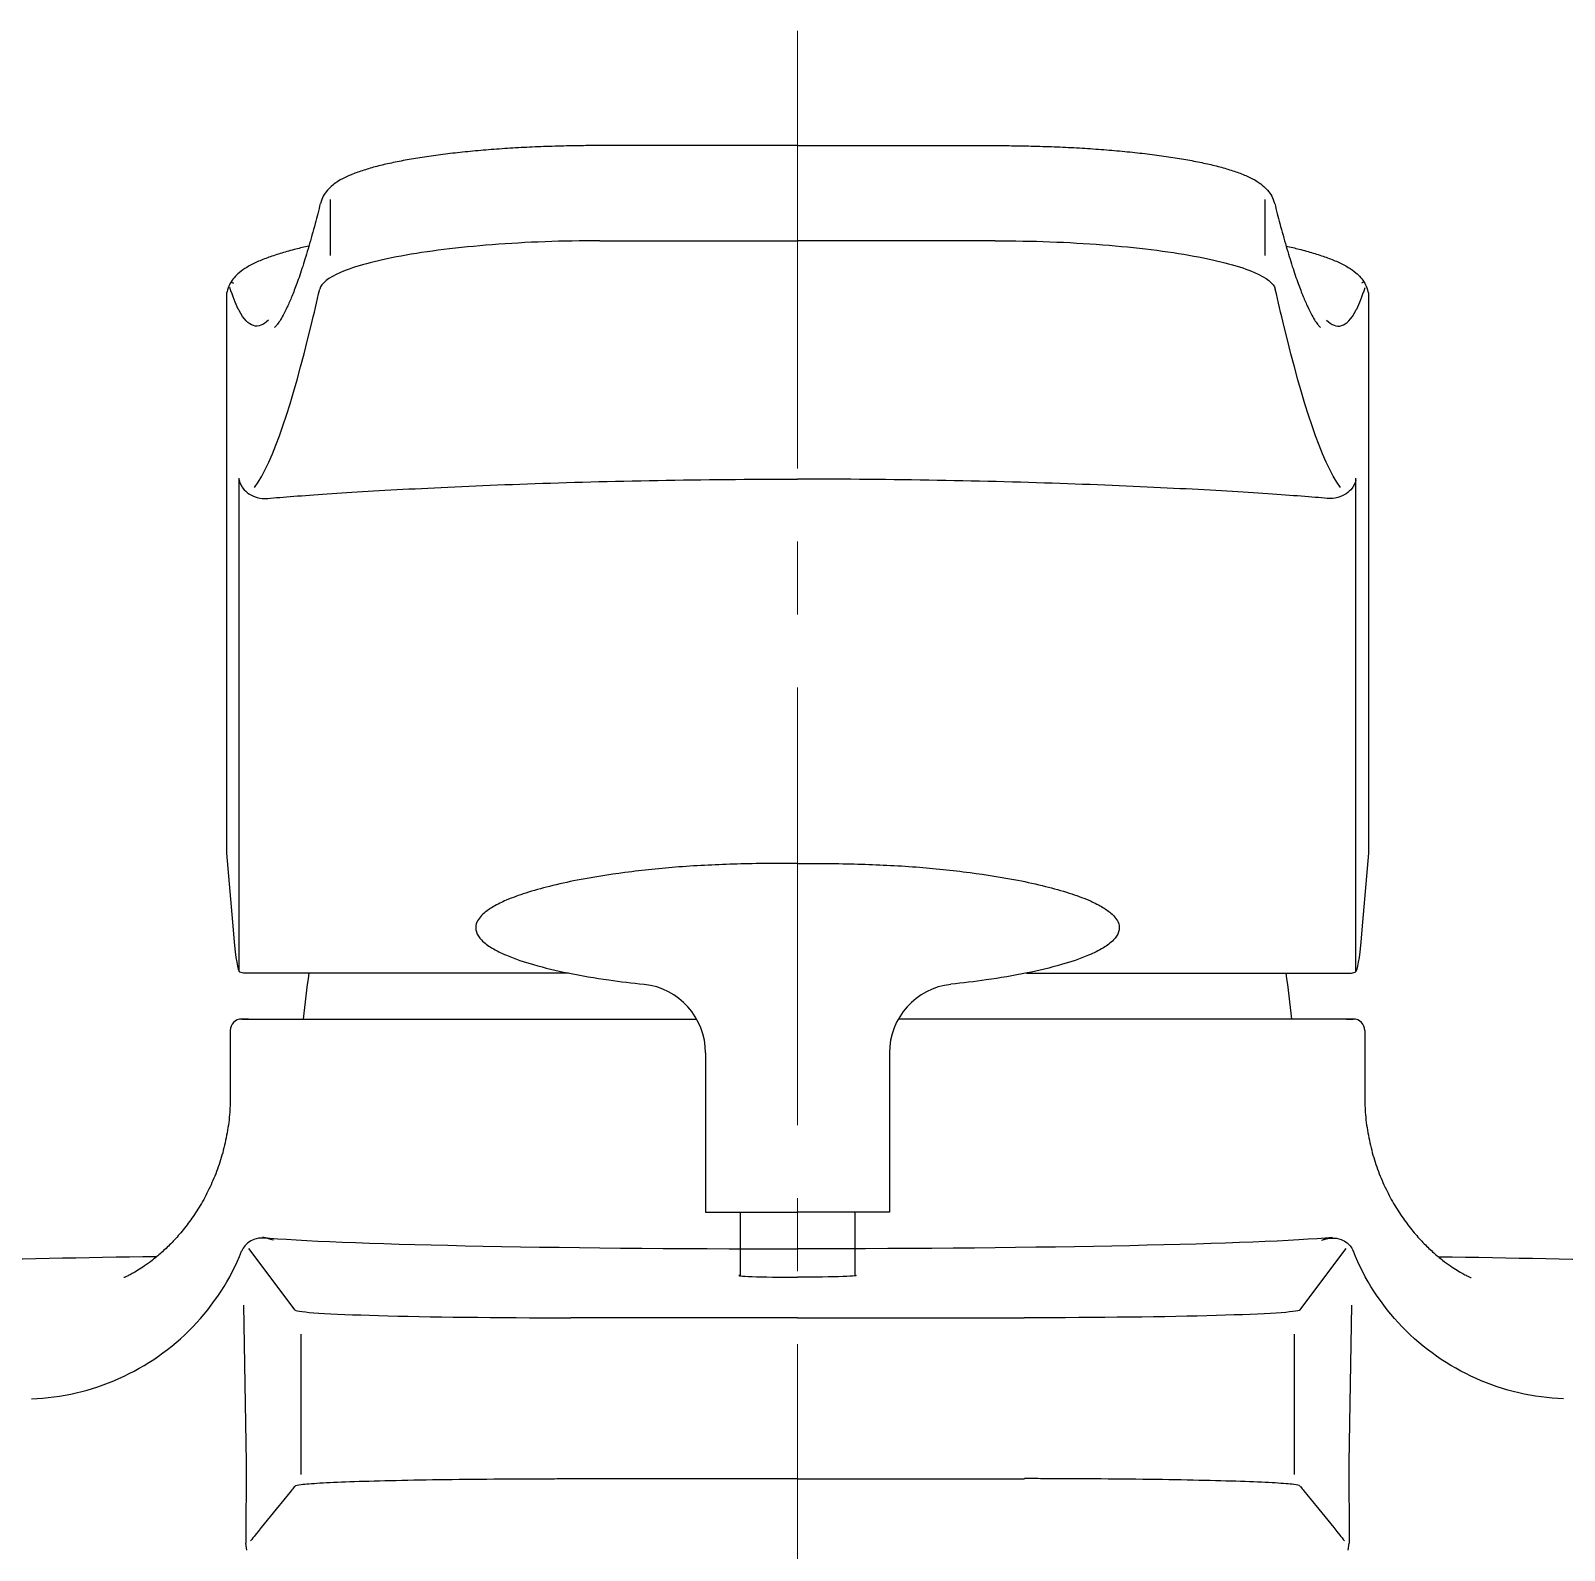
# Model space of a CAD drawing. Extents: x 0 to 1128, y 0 to 827.
# Drawn here: x 249.9 to 316.6, y 225 to 291.1 of the extents above; entities that cross this region are included whole.
import ezdxf

# ---------------------------------------------------------------- set-up
doc = ezdxf.new("R2010")
doc.units = 0
doc.header["$LTSCALE"] = 2
doc.header["$MEASUREMENT"] = 0
doc.linetypes.add('CENTER2', pattern=[28.575, 19.05, -3.175, 3.175, -3.175])
doc.layers.add('1', color=7, linetype='CONTINUOUS')
doc.layers.add('Cneter', color=1, linetype='CENTER2', lineweight=13)

msp = doc.modelspace()

# ---------------------------------------------------------------- linework, layer by layer
at = {"layer": '1'}
for p, q in [((283.272, 286.08), (274.673, 286.08)), ((283.272, 286.08), (291.872, 286.08)), ((262.939, 283.728), (262.939, 281.294)), ((303.606, 283.728), (303.606, 281.294)), ((274.673, 281.939), (283.272, 281.939)), ((291.872, 281.939), (283.272, 281.939)), ((258.427, 279.458), (258.427, 255.51)), ((308.118, 279.458), (308.118, 255.51)), ((258.979, 250.147), (258.979, 271.284)), ((307.566, 250.147), (307.566, 271.284)), ((258.436, 255.288), (258.716, 251.949)), ((308.109, 255.288), (307.829, 251.949)), ((258.596, 247.575), (258.596, 244.757)), ((259.098, 248.075), (259.096, 248.075)), ((259.098, 248.075), (259.401, 248.075)), ((259.389, 248.075), (259.098, 248.075)), ((259.401, 248.075), (278.886, 248.075)), ((307.144, 248.075), (287.659, 248.075)), ((307.447, 248.075), (307.144, 248.075)), ((307.156, 248.075), (307.447, 248.075)), ((307.447, 248.075), (307.449, 248.075)), ((307.949, 247.575), (307.949, 244.757)), ((279.272, 246.6), (279.272, 239.675)), ((287.272, 246.6), (287.272, 239.675)), ((279.272, 239.675), (283.272, 239.675)), ((280.772, 239.675), (280.772, 236.901)), ((287.272, 239.675), (283.272, 239.675)), ((285.772, 239.675), (285.772, 236.901)), ((261.418, 235.413), (259.408, 238.09)), ((305.127, 235.413), (307.137, 238.09)), ((259.176, 235.629), (259.28, 228.781)), ((307.369, 235.629), (307.265, 228.781)), ((283.272, 235.075), (273.414, 235.075)), ((283.272, 235.075), (293.131, 235.075)), ((261.672, 234.356), (261.672, 228.255)), ((304.873, 234.356), (304.873, 228.255)), ((259.28, 228.781), (259.265, 225.271)), ((307.265, 228.781), (307.28, 225.271)), ((259.313, 224.957), (259.265, 225.271)), ((307.232, 224.957), (307.28, 225.271))]:
    msp.add_line(p, q, dxfattribs=at)
for centre, radius, start, end in [((311.522, 243.075), 50, 171.94672, 174.26105), ((276.272, 246.6), 3, 0, 83.80706), ((290.272, 246.6), 3, 96.19294, 180), ((255.023, 243.075), 50, 5.73895, 8.05328), ((259.096, 247.575), 0.5, 90, 180), ((307.449, 247.575), 0.5, 0, 90)]:
    msp.add_arc(centre, radius, start, end, dxfattribs=at)
for centre, major_axis, ratio, start_param, end_param in [((270.627, 255.51), (12.2, 0), 0.466308, 3.141587, 3.180548), ((259.045, 270.075), (0, 20), 0.038975, 2.70526, 3.056674), ((283.272, 238.781), (24.377, 0), 0.028986, 3.443188, 4.712389), ((283.272, 236.915), (2.55, 0), 0.028986, 2.943279, 4.712389), ((273.414, 235.423), (12, 0), 0.028986, 3.168451, 4.712389)]:
    msp.add_ellipse(centre, major_axis=major_axis, ratio=ratio, start_param=start_param, end_param=end_param, dxfattribs=at)
at = {"layer": '1', "extrusion": (0, 0, -1)}
for centre, major_axis, ratio, start_param, end_param in [((295.918, 255.51), (-12.2, 0), 0.466308, 3.141587, 3.180548), ((307.5, 270.075), (0, 20), 0.038975, 2.70526, 3.056674), ((283.272, 238.781), (-24.377, 0), 0.028986, 3.443188, 4.712389), ((283.272, 236.915), (-2.55, 0), 0.028986, 2.943279, 4.712389), ((293.131, 235.423), (-12, 0), 0.028986, 3.168451, 4.712389)]:
    msp.add_ellipse(centre, major_axis=major_axis, ratio=ratio, start_param=start_param, end_param=end_param, dxfattribs=at)
at = {"layer": '1'}
for points, knots in [([(274.673, 286.079), (274.402, 286.079), (273.793, 286.076), (272.849, 286.057), (271.855, 286.022), (270.884, 285.971), (269.942, 285.905), (269.029, 285.826), (268.155, 285.732), (267.327, 285.626), (266.553, 285.506), (265.841, 285.375), (265.19, 285.232), (264.597, 285.074), (264.059, 284.899), (263.589, 284.703), (263.217, 284.493), (262.932, 284.267), (262.724, 284.028), (262.579, 283.787), (262.533, 283.616), (262.52, 283.548)], [0, 0, 0, 0, 0.045328, 0.102323, 0.159238, 0.215627, 0.272378, 0.329622, 0.387274, 0.445238, 0.503442, 0.561801, 0.620262, 0.680243, 0.742023, 0.806462, 0.867587, 0.910976, 0.947444, 0.980343, 1, 1, 1, 1]), ([(291.872, 286.079), (292.143, 286.079), (292.752, 286.076), (293.696, 286.057), (294.69, 286.022), (295.661, 285.971), (296.603, 285.905), (297.516, 285.826), (298.39, 285.732), (299.218, 285.626), (299.992, 285.506), (300.704, 285.375), (301.355, 285.232), (301.948, 285.074), (302.486, 284.899), (302.956, 284.703), (303.328, 284.493), (303.613, 284.267), (303.821, 284.028), (303.966, 283.787), (304.012, 283.616), (304.025, 283.548)], [0, 0, 0, 0, 0.045328, 0.102323, 0.159238, 0.215627, 0.272378, 0.329622, 0.387274, 0.445238, 0.503442, 0.561801, 0.620262, 0.680243, 0.742023, 0.806462, 0.867587, 0.910976, 0.947444, 0.980343, 1, 1, 1, 1]), ([(262.511, 283.56), (262.437, 283.259), (262.27, 282.606), (262.014, 281.69), (261.748, 280.818), (261.501, 280.096), (261.277, 279.511), (261.078, 279.053), (260.9, 278.697), (260.745, 278.438), (260.624, 278.27), (260.543, 278.184), (260.523, 278.169), (260.523, 278.169)], [0, 0, 0, 0, 0.095717, 0.215574, 0.331494, 0.443567, 0.540177, 0.631751, 0.718128, 0.799065, 0.874412, 0.942803, 1, 1, 1, 1]), ([(304.034, 283.56), (304.108, 283.259), (304.275, 282.606), (304.531, 281.69), (304.797, 280.818), (305.044, 280.096), (305.268, 279.511), (305.467, 279.053), (305.645, 278.697), (305.8, 278.438), (305.921, 278.27), (306.002, 278.184), (306.022, 278.169), (306.022, 278.169)], [0, 0, 0, 0, 0.095717, 0.215574, 0.331494, 0.443567, 0.540177, 0.631751, 0.718128, 0.799065, 0.874412, 0.942803, 1, 1, 1, 1]), ([(262.01, 281.707), (261.817, 281.664), (261.403, 281.565), (260.818, 281.403), (260.257, 281.219), (259.751, 281.017), (259.333, 280.804), (259.009, 280.581), (258.771, 280.353), (258.591, 280.107), (258.473, 279.821), (258.417, 279.592), (258.431, 279.472), (258.432, 279.458)], [0, 0, 0, 0, 0.099387, 0.220614, 0.344845, 0.473099, 0.608015, 0.717886, 0.797681, 0.867095, 0.930761, 0.991979, 1, 1, 1, 1]), ([(274.673, 281.939), (273.077, 281.939), (271.472, 281.879), (268.513, 281.65), (267.166, 281.483), (264.894, 281.066), (264.005, 280.823), (262.857, 280.328), (262.549, 280.082), (262.485, 279.839)], [0, 0, 0, 0, 0.256254, 0.256254, 0.513591, 0.513591, 0.770928, 0.770928, 1, 1, 1, 1]), ([(291.872, 281.939), (293.468, 281.939), (295.073, 281.879), (298.032, 281.65), (299.379, 281.483), (301.651, 281.066), (302.54, 280.823), (303.688, 280.328), (303.996, 280.082), (304.06, 279.839)], [0, 0, 0, 0, 0.256254, 0.256254, 0.513591, 0.513591, 0.770928, 0.770928, 1, 1, 1, 1]), ([(304.534, 281.707), (304.728, 281.664), (305.141, 281.565), (305.727, 281.403), (306.288, 281.219), (306.794, 281.017), (307.212, 280.804), (307.536, 280.581), (307.774, 280.353), (307.954, 280.107), (308.072, 279.821), (308.128, 279.592), (308.114, 279.472), (308.112, 279.458)], [0, 0, 0, 0, 0.099387, 0.220614, 0.344845, 0.473099, 0.608015, 0.717886, 0.797681, 0.867095, 0.930761, 0.991979, 1, 1, 1, 1]), ([(259.653, 271.196), (260.479, 272.345), (261.297, 274.888), (262.237, 278.757), (262.361, 279.289), (262.485, 279.839)], [0, 0, 0, 0, 0.867686, 0.867686, 1, 1, 1, 1]), ([(306.892, 271.196), (306.066, 272.345), (305.248, 274.888), (304.308, 278.757), (304.184, 279.289), (304.06, 279.839)], [0, 0, 0, 0, 0.867686, 0.867686, 1, 1, 1, 1]), ([(260.258, 278.486), (260.039, 278.269), (259.819, 278.18), (259.392, 278.311), (259.184, 278.517), (258.966, 278.929), (258.956, 278.948), (258.946, 278.969)], [0, 0, 0, 0, 0.500555, 0.500555, 0.976681, 0.976681, 1, 1, 1, 1]), ([(306.287, 278.486), (306.506, 278.269), (306.726, 278.18), (307.153, 278.311), (307.361, 278.517), (307.579, 278.929), (307.589, 278.948), (307.599, 278.969)], [0, 0, 0, 0, 0.500555, 0.500555, 0.976681, 0.976681, 1, 1, 1, 1]), ([(258.979, 271.284), (258.979, 271.315), (258.979, 271.345), (258.979, 271.391), (258.979, 271.406), (258.98, 271.436), (258.98, 271.451), (258.98, 271.48), (258.98, 271.494), (258.981, 271.515), (258.981, 271.521), (258.981, 271.535), (258.981, 271.541), (258.982, 271.553), (258.982, 271.559), (258.982, 271.571), (258.983, 271.576), (258.983, 271.586), (258.983, 271.591), (258.984, 271.596), (258.984, 271.597), (258.984, 271.598), (258.984, 271.599), (258.984, 271.599), (258.984, 271.602), (258.984, 271.604), (258.984, 271.605)], [0, 0, 0, 0, 0.25, 0.25, 0.375, 0.375, 0.5, 0.5, 0.625, 0.625, 0.6875, 0.6875, 0.75, 0.75, 0.8125, 0.8125, 0.875, 0.875, 0.9375, 0.9375, 0.953125, 0.953125, 0.960937, 0.960937, 0.96875, 1, 1, 1, 1]), ([(260.229, 270.731), (260.87, 270.786), (261.731, 270.853), (263.904, 270.999), (265.179, 271.076), (268.1, 271.227), (269.761, 271.3), (273.29, 271.425), (275.206, 271.477), (279.175, 271.548), (281.199, 271.567), (283.268, 271.567), (283.27, 271.567), (283.272, 271.567)], [0, 0, 0, 0, 0.1982323, 0.1982323, 0.3972352, 0.3972352, 0.5962381, 0.5962381, 0.7952411, 0.7952411, 0.994244, 0.994244, 0.9944791, 0.9944791, 0.9944791, 0.9944791]), ([(306.316, 270.731), (305.675, 270.786), (304.814, 270.853), (302.641, 270.999), (301.366, 271.076), (298.445, 271.227), (296.784, 271.3), (293.255, 271.425), (291.339, 271.477), (287.37, 271.548), (285.346, 271.567), (283.277, 271.567), (283.275, 271.567), (283.272, 271.567)], [0, 0, 0, 0, 0.1982323, 0.1982323, 0.3972352, 0.3972352, 0.5962381, 0.5962381, 0.7952411, 0.7952411, 0.994244, 0.994244, 0.9944791, 0.9944791, 0.9944791, 0.9944791]), ([(307.566, 271.284), (307.566, 271.315), (307.566, 271.345), (307.566, 271.391), (307.566, 271.406), (307.565, 271.436), (307.565, 271.451), (307.565, 271.48), (307.565, 271.494), (307.564, 271.515), (307.564, 271.521), (307.564, 271.535), (307.564, 271.541), (307.563, 271.553), (307.563, 271.559), (307.563, 271.571), (307.562, 271.576), (307.562, 271.586), (307.562, 271.591), (307.561, 271.596), (307.561, 271.597), (307.561, 271.598), (307.561, 271.599), (307.561, 271.599), (307.561, 271.602), (307.561, 271.604), (307.561, 271.605)], [0, 0, 0, 0, 0.25, 0.25, 0.375, 0.375, 0.5, 0.5, 0.625, 0.625, 0.6875, 0.6875, 0.75, 0.75, 0.8125, 0.8125, 0.875, 0.875, 0.9375, 0.9375, 0.953125, 0.953125, 0.960937, 0.960937, 0.96875, 1, 1, 1, 1]), ([(258.982, 271.543), (258.984, 271.517), (258.988, 271.502), (258.997, 271.463), (259.003, 271.443), (259.021, 271.388), (259.034, 271.357), (259.077, 271.271), (259.109, 271.221), (259.217, 271.079), (259.305, 270.998), (259.618, 270.79), (259.891, 270.699), (260.229, 270.731)], [0, 0, 0, 0, 0.0195, 0.0195, 0.050923, 0.050923, 0.113769, 0.113769, 0.239461, 0.239461, 0.490844, 0.490844, 1, 1, 1, 1]), ([(307.563, 271.543), (307.561, 271.517), (307.557, 271.502), (307.548, 271.463), (307.542, 271.443), (307.524, 271.388), (307.511, 271.357), (307.468, 271.271), (307.436, 271.221), (307.328, 271.079), (307.24, 270.998), (306.927, 270.79), (306.654, 270.699), (306.316, 270.731)], [0, 0, 0, 0, 0.0195, 0.0195, 0.050923, 0.050923, 0.113769, 0.113769, 0.239461, 0.239461, 0.490844, 0.490844, 1, 1, 1, 1]), ([(283.272, 254.844), (282.397, 254.853), (280.677, 254.834), (278.172, 254.717), (275.848, 254.48), (273.968, 254.184), (272.53, 253.871), (271.498, 253.584), (270.683, 253.291), (270.072, 252.996), (269.607, 252.685), (269.267, 252.308), (269.268, 251.831), (269.541, 251.462), (270.002, 251.13), (270.763, 250.762), (271.877, 250.396), (273.366, 250.047), (274.975, 249.775), (276.083, 249.64), (276.597, 249.59)], [0, 0, 0, 0, 0.115567, 0.227172, 0.331128, 0.424004, 0.478269, 0.525541, 0.565288, 0.592669, 0.614658, 0.63975, 0.655262, 0.673486, 0.697965, 0.729979, 0.784695, 0.852481, 0.931861, 1, 1, 1, 1]), ([(283.272, 254.844), (284.148, 254.853), (285.868, 254.834), (288.373, 254.717), (290.697, 254.48), (292.577, 254.184), (294.015, 253.871), (295.047, 253.584), (295.862, 253.291), (296.473, 252.996), (296.938, 252.685), (297.278, 252.308), (297.277, 251.831), (297.004, 251.462), (296.543, 251.13), (295.782, 250.762), (294.668, 250.396), (293.179, 250.047), (291.57, 249.775), (290.462, 249.64), (289.948, 249.59)], [0, 0, 0, 0, 0.115567, 0.227172, 0.331128, 0.424004, 0.478269, 0.525541, 0.565288, 0.592669, 0.614658, 0.63975, 0.655262, 0.673486, 0.697965, 0.729979, 0.784695, 0.852481, 0.931861, 1, 1, 1, 1]), ([(258.592, 244.753), (258.596, 244.509), (258.581, 243.964), (258.472, 243.127), (258.279, 242.26), (258.011, 241.439), (257.682, 240.671), (257.302, 239.966), (256.885, 239.331), (256.45, 238.773), (256.015, 238.296), (255.596, 237.899), (255.208, 237.578), (254.863, 237.326), (254.566, 237.133), (254.322, 236.993), (254.137, 236.897), (254.015, 236.841), (253.973, 236.824), (253.97, 236.823), (253.97, 236.823)], [0, 0, 0, 0, 0.056144, 0.126202, 0.195005, 0.262523, 0.328661, 0.393241, 0.45598, 0.516525, 0.574542, 0.629889, 0.682746, 0.733638, 0.783335, 0.832735, 0.882683, 0.933832, 0.986974, 1, 1, 1, 1]), ([(307.953, 244.753), (307.949, 244.509), (307.964, 243.964), (308.073, 243.127), (308.266, 242.26), (308.533, 241.439), (308.863, 240.671), (309.243, 239.966), (309.659, 239.331), (310.095, 238.773), (310.53, 238.296), (310.949, 237.899), (311.336, 237.578), (311.682, 237.326), (311.979, 237.133), (312.223, 236.993), (312.408, 236.897), (312.53, 236.841), (312.571, 236.824), (312.575, 236.823), (312.575, 236.823)], [0, 0, 0, 0, 0.056144, 0.126202, 0.195005, 0.262523, 0.328661, 0.393241, 0.45598, 0.516525, 0.574542, 0.629889, 0.682746, 0.733638, 0.783335, 0.832735, 0.882683, 0.933832, 0.986974, 1, 1, 1, 1]), ([(260.474, 238.45), (260.174, 238.556), (259.9, 238.583), (259.538, 238.449), (259.453, 238.407), (259.319, 238.301), (259.273, 238.259), (259.183, 238.148), (259.136, 238.078), (259.099, 237.991)], [0, 0, 0, 0, 0.632283, 0.632283, 0.823044, 0.823044, 0.918424, 0.918424, 1, 1, 1, 1]), ([(260.474, 238.45), (260.401, 238.485), (260.331, 238.51), (260.169, 238.554), (260.08, 238.567), (259.995, 238.571)], [0, 0, 0, 0, 0.422075, 0.422075, 1, 1, 1, 1]), ([(306.071, 238.45), (306.371, 238.556), (306.645, 238.583), (307.007, 238.449), (307.091, 238.407), (307.226, 238.301), (307.272, 238.259), (307.362, 238.148), (307.408, 238.078), (307.446, 237.991)], [0, 0, 0, 0, 0.632283, 0.632283, 0.823044, 0.823044, 0.918424, 0.918424, 1, 1, 1, 1]), ([(306.071, 238.45), (306.144, 238.485), (306.214, 238.51), (306.376, 238.554), (306.465, 238.567), (306.55, 238.571)], [0, 0, 0, 0, 0.422075, 0.422075, 1, 1, 1, 1]), ([(255.37, 237.734), (252.267, 237.688), (244.908, 237.541), (233.293, 237.265), (220.524, 236.864), (207.755, 236.367), (198.266, 235.948), (193.035, 235.671), (192.059, 235.618)], [0, 0, 0, 0, 0.146958, 0.348554, 0.550209, 0.751929, 0.95372, 1, 1, 1, 1]), ([(249.945, 231.555), (250.593, 231.577), (251.259, 231.664), (252.532, 231.959), (253.152, 232.166), (254.957, 232.968), (256.048, 233.729), (257.887, 235.636), (258.607, 236.752), (259.093, 237.976), (259.096, 237.984), (259.099, 237.991)], [0, 0, 0, 0, 0.16583, 0.16583, 0.332254, 0.332254, 0.665104, 0.665104, 0.997953, 0.997953, 1, 1, 1, 1]), ([(316.6, 231.555), (315.952, 231.577), (315.286, 231.664), (314.013, 231.959), (313.393, 232.166), (311.588, 232.968), (310.497, 233.729), (308.658, 235.636), (307.938, 236.752), (307.452, 237.976), (307.449, 237.984), (307.446, 237.991)], [0, 0, 0, 0, 0.16583, 0.16583, 0.332254, 0.332254, 0.665104, 0.665104, 0.997953, 0.997953, 1, 1, 1, 1]), ([(311.175, 237.734), (314.278, 237.688), (321.637, 237.541), (333.252, 237.265), (346.021, 236.864), (358.79, 236.367), (368.279, 235.948), (373.51, 235.671), (374.486, 235.618)], [0, 0, 0, 0, 0.146958, 0.348554, 0.550209, 0.751929, 0.95372, 1, 1, 1, 1]), ([(261.419, 227.764), (261.405, 227.731), (261.39, 227.731), (261.332, 227.662), (261.289, 227.599), (261.071, 227.333), (260.897, 227.123), (260.376, 226.48), (260.028, 226.051), (259.612, 225.539), (259.543, 225.455), (259.475, 225.372)], [0, 0, 0, 0, 0.022263, 0.022263, 0.089383, 0.089383, 0.357863, 0.357863, 0.894823, 0.894823, 1, 1, 1, 1]), ([(261.419, 227.763), (261.441, 227.793), (261.53, 227.802), (261.861, 227.845), (262.134, 227.867), (262.849, 227.909), (263.286, 227.927), (264.316, 227.964), (264.913, 227.982), (266.858, 228.027), (268.411, 228.05), (270.884, 228.067), (271.747, 228.068), (272.871, 228.076), (273.136, 228.08), (273.4, 228.077)], [0, 0, 0, 0, 0.117736, 0.117736, 0.257637, 0.257637, 0.397538, 0.397538, 0.537439, 0.537439, 0.817242, 0.817242, 0.957143, 0.957143, 1, 1, 1, 1]), ([(283.272, 228.075), (281.023, 228.075), (278.774, 228.075), (275.963, 228.074), (275.4, 228.075), (274.359, 228.075), (273.879, 228.067), (273.4, 228.075)], [0, 0, 0, 0, 0.683483, 0.683483, 0.854353, 0.854353, 1, 1, 1, 1]), ([(283.272, 228.075), (285.522, 228.075), (287.771, 228.075), (290.582, 228.074), (291.145, 228.075), (292.186, 228.075), (292.666, 228.067), (293.145, 228.075)], [0, 0, 0, 0, 0.683483, 0.683483, 0.854353, 0.854353, 1, 1, 1, 1]), ([(305.126, 227.763), (305.104, 227.793), (305.015, 227.802), (304.684, 227.845), (304.411, 227.867), (303.696, 227.909), (303.259, 227.927), (302.229, 227.964), (301.632, 227.982), (299.687, 228.027), (298.134, 228.05), (295.661, 228.067), (294.798, 228.068), (293.674, 228.076), (293.409, 228.08), (293.145, 228.077)], [0, 0, 0, 0, 0.117736, 0.117736, 0.257637, 0.257637, 0.397538, 0.397538, 0.537439, 0.537439, 0.817242, 0.817242, 0.957143, 0.957143, 1, 1, 1, 1]), ([(305.126, 227.764), (305.14, 227.731), (305.155, 227.731), (305.213, 227.662), (305.256, 227.599), (305.474, 227.333), (305.648, 227.123), (306.169, 226.48), (306.517, 226.051), (306.933, 225.539), (307.002, 225.455), (307.07, 225.372)], [0, 0, 0, 0, 0.022263, 0.022263, 0.089383, 0.089383, 0.357863, 0.357863, 0.894823, 0.894823, 1, 1, 1, 1])]:
    msp.add_open_spline(points, degree=3, knots=knots, dxfattribs=at)
for points in [[(258.943, 278.965), (258.822, 279.206), (258.701, 279.514), (258.58, 279.901)], [(258.639, 280.15), (258.666, 280.13), (258.697, 280.111), (258.73, 280.091)], [(307.602, 278.965), (307.723, 279.206), (307.844, 279.514), (307.965, 279.901)], [(307.906, 280.15), (307.878, 280.13), (307.848, 280.111), (307.815, 280.091)], [(259.174, 250.075), (259.09, 250.075), (259.025, 250.099), (258.979, 250.147)], [(307.371, 250.075), (307.455, 250.075), (307.52, 250.099), (307.566, 250.147)]]:
    msp.add_open_spline(points, degree=3, dxfattribs=at)
for points in [[(273.314, 250.075), (261.203, 250.075), (259.174, 250.075)], [(293.231, 250.075), (305.342, 250.075), (307.371, 250.075)]]:
    msp.add_rational_spline(points, [0.88129008863, 0.80141370551, 0.951566021982], degree=2, dxfattribs=at)
at = {"layer": 'Cneter', "lineweight": 5, "ltscale": 0.5}
msp.add_line((283.272, 291.08), (283.272, 140.297), dxfattribs=at)

doc.saveas('drawing.dxf')
